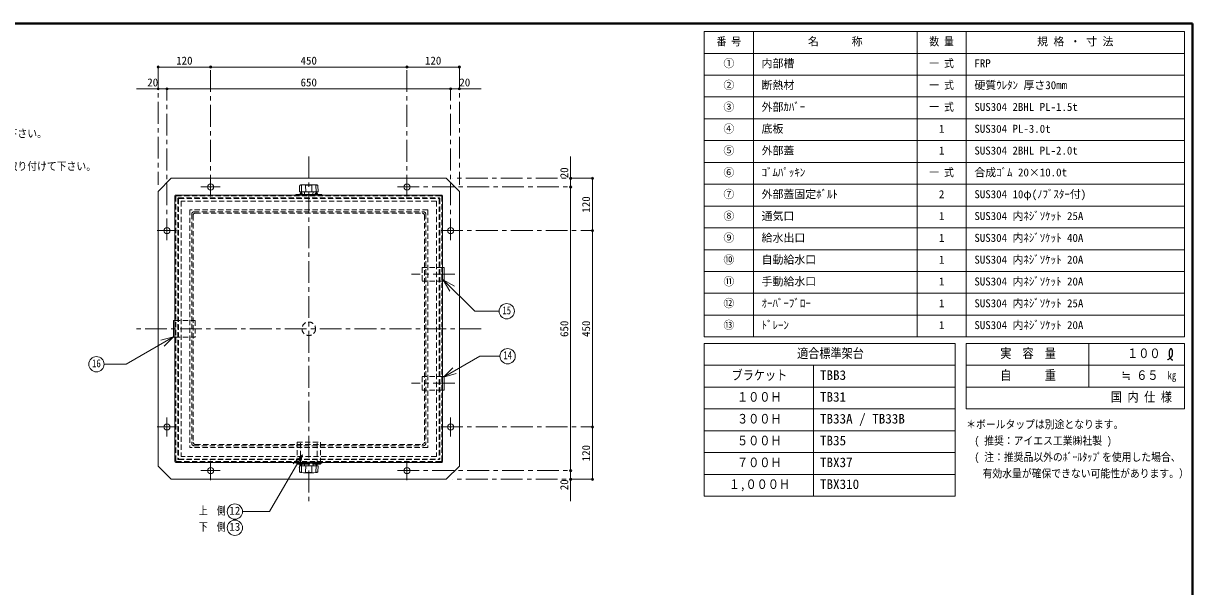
# Model space of a CAD drawing. Units: millimetres at full size, sheet at 1:10; some dimension numbers follow another scale. Extents: x -2123 to 1927, y -1358 to 1452.
# Drawn here: x -752 to 1927, y 161 to 1452 of the extents above; entities that cross this region are included whole.
import ezdxf
from ezdxf.enums import TextEntityAlignment as Align

# ---------------------------------------------------------------- set-up
doc = ezdxf.new("R2010")
doc.units = ezdxf.units.MM
doc.header["$LTSCALE"] = 10
doc.header["$PDMODE"] = 32
doc.header["$PDSIZE"] = 5
doc.linetypes.add('CHAIN1', pattern=[8, 5, -1, 1, -1])
doc.linetypes.add('DASHED1', pattern=[1.8, 1.2, -0.6])
doc.layers.add('0-0', color=7, linetype='Continuous', lineweight=18)
doc.styles.add('ＭＳ ゴシック', font='')
doc.styles.get('ＭＳ ゴシック').set_extended_font_data('MS Gothic')

msp = doc.modelspace()

# ---------------------------------------------------------------- linework, layer by layer
at = {"layer": '0-0', "color": 1, "lineweight": 40}
for p, q in [((1927.2, 1451.91), (-2122.8, 1451.91)), ((1927.2, -1358.09), (1927.2, 1451.91))]:
    msp.add_line(p, q, dxfattribs=at)
at = {"layer": '0-0', "color": 3}
for p, q in [((1908.45, 1433.16), (808.45, 1433.16)), ((808.45, 733.16), (808.45, 1433.16)), ((920.95, 733.16), (920.95, 1433.16)), ((1295.95, 733.16), (1295.95, 1433.16)), ((1408.45, 733.16), (1408.45, 1433.16)), ((1908.45, 733.16), (1908.45, 1433.16)), ((1908.45, 1383.16), (808.45, 1383.16)), ((1908.45, 1333.16), (808.45, 1333.16)), ((1908.45, 1283.16), (808.45, 1283.16)), ((1908.45, 1233.16), (808.45, 1233.16)), ((1908.45, 1183.16), (808.45, 1183.16)), ((1908.45, 1133.16), (808.45, 1133.16)), ((1908.45, 1083.16), (808.45, 1083.16)), ((1908.45, 1033.16), (808.45, 1033.16)), ((1908.45, 983.16), (808.45, 983.16)), ((1908.45, 933.16), (808.45, 933.16)), ((1908.45, 883.16), (808.45, 883.16)), ((1908.45, 833.16), (808.45, 833.16)), ((1908.45, 783.16), (808.45, 783.16)), ((1908.45, 733.16), (808.45, 733.16)), ((1383.45, 718.16), (808.45, 718.16)), ((808.45, 368.16), (808.45, 718.16)), ((1383.45, 368.16), (1383.45, 718.16)), ((1408.45, 568.16), (1408.45, 718.16)), ((1908.45, 718.16), (1408.45, 718.16)), ((1689.7, 618.16), (1689.7, 718.16)), ((1908.45, 568.16), (1908.45, 718.16)), ((1383.45, 668.16), (808.45, 668.16)), ((1058.45, 368.16), (1058.45, 668.16)), ((1908.45, 668.16), (1408.45, 668.16)), ((1383.45, 618.16), (808.45, 618.16)), ((1908.45, 618.16), (1408.45, 618.16)), ((1383.45, 568.16), (808.45, 568.16)), ((1908.45, 568.16), (1408.45, 568.16)), ((1383.45, 518.16), (808.45, 518.16)), ((1383.45, 468.16), (808.45, 468.16)), ((1383.45, 418.16), (808.45, 418.16)), ((1383.45, 368.16), (808.45, 368.16))]:
    msp.add_line(p, q, dxfattribs=at)
at = {"layer": '0-0', "color": 4, "lineweight": 9}
for p, q in [((-442.8, 1351.91), (-322.8, 1351.91)), ((-322.8, 1351.91), (127.2, 1351.91)), ((127.2, 1351.91), (247.2, 1351.91)), ((-492.8, 1301.91), (-422.8, 1301.91)), ((-422.8, 1301.91), (227.2, 1301.91)), ((297.2, 1301.91), (227.2, 1301.91)), ((502.2, 1146.91), (502.2, 1076.91)), ((-442.8, 1066.91), (-412.8, 1096.91)), ((217.2, 1096.91), (-412.8, 1096.91)), ((217.2, 1096.91), (247.2, 1066.91)), ((502.2, 426.91), (502.2, 1076.91)), ((552.2, 976.91), (552.2, 1096.91)), ((-442.8, 436.91), (-442.8, 1066.91)), ((247.2, 436.91), (247.2, 1066.91)), ((552.2, 526.91), (552.2, 976.91)), ((552.2, 406.91), (552.2, 526.91)), ((-412.8, 406.91), (-442.8, 436.91)), ((-124.3, 443.91), (-124.3, 441.91)), ((-117.8, 441.91), (-124.3, 441.91)), ((-77.8, 441.91), (-71.3, 441.91)), ((-71.3, 443.91), (-71.3, 441.91)), ((247.2, 436.91), (217.2, 406.91)), ((-412.8, 406.91), (217.2, 406.91)), ((502.2, 356.91), (502.2, 426.91))]:
    msp.add_line(p, q, dxfattribs=at)
at = {"layer": '0-0', "color": 4, "linetype": 'CHAIN1', "lineweight": 9}
for p, q in [((-442.8, 1351.91), (-442.8, 1081.91)), ((-322.8, 1054.91), (-322.8, 1351.91)), ((127.2, 1054.91), (127.2, 1351.91)), ((247.2, 1351.91), (247.2, 1081.91)), ((-422.8, 954.91), (-422.8, 1301.91)), ((227.2, 954.91), (227.2, 1301.91)), ((-97.8, 1146.91), (-97.8, 356.91)), ((-344.8, 1076.91), (-300.8, 1076.91)), ((105.2, 1076.91), (502.2, 1076.91)), ((552.2, 1096.91), (232.2, 1096.91)), ((-444.8, 976.91), (-400.8, 976.91)), ((205.2, 976.91), (552.2, 976.91)), ((237.2, 876.91), (137.2, 876.91)), ((297.2, 751.91), (-492.8, 751.91)), ((237.2, 626.91), (137.2, 626.91)), ((-422.8, 504.91), (-422.8, 548.91)), ((227.2, 504.91), (227.2, 548.91)), ((-444.8, 526.91), (-400.8, 526.91)), ((205.2, 526.91), (552.2, 526.91)), ((-322.8, 404.91), (-322.8, 448.91)), ((127.2, 404.91), (127.2, 448.91)), ((-344.8, 426.91), (-300.8, 426.91)), ((105.2, 426.91), (502.2, 426.91)), ((552.2, 406.91), (232.2, 406.91))]:
    msp.add_line(p, q, dxfattribs=at)
at = {"layer": '0-0'}
for p, q in [((-119.26, 1066.43), (-118.84, 1079.58)), ((-109.56, 1081.9), (-116.95, 1081.51)), ((-114.74, 1065.91), (-114.25, 1080.46)), ((-109.04, 1081.91), (-86.56, 1081.91)), ((-104.66, 1065.91), (-105.14, 1080.46)), ((-90.95, 1065.91), (-90.46, 1080.46)), ((-86.04, 1081.9), (-78.66, 1081.51)), ((-80.87, 1065.91), (-81.35, 1080.46)), ((-76.34, 1066.43), (-76.76, 1079.58)), ((-404.3, 1056.41), (-404.3, 447.41)), ((-402.3, 1058.41), (206.7, 1058.41)), ((-127.8, 1058.41), (-127.8, 1059.91)), ((-67.8, 1059.91), (-127.8, 1059.91)), ((-118.76, 1065.91), (-76.84, 1065.91)), ((-112.8, 1061.91), (-117.8, 1061.91)), ((-117.8, 1061.91), (-117.8, 1059.91)), ((-115.3, 1061.91), (-115.3, 1059.91)), ((-113.8, 1061.91), (-113.8, 1063.42)), ((-112.8, 1061.91), (-112.8, 1059.91)), ((-107.34, 1060.37), (-107.8, 1065.91)), ((-88.26, 1060.37), (-87.8, 1065.91)), ((-82.8, 1061.91), (-77.8, 1061.91)), ((-82.8, 1061.91), (-82.8, 1059.91)), ((-81.8, 1061.91), (-81.8, 1063.42)), ((-80.3, 1061.91), (-80.3, 1059.91)), ((-77.8, 1061.91), (-77.8, 1059.91)), ((-67.8, 1058.41), (-67.8, 1059.91)), ((208.7, 1056.41), (208.7, 447.41)), ((212.2, 892.41), (208.7, 892.41)), ((212.2, 892.41), (212.2, 861.41)), ((208.7, 861.41), (212.2, 861.41)), ((210.17, 864.4), (236.15, 849.4)), ((210.17, 864.4), (282.49, 792.08)), ((210.17, 864.4), (225.17, 838.42)), ((282.49, 792.08), (338.25, 792.08)), ((-404.3, 770.91), (-407.8, 770.91)), ((-407.59, 733.21), (-515.95, 670.64)), ((-407.59, 733.21), (-436.57, 725.44)), ((-407.59, 733.21), (-428.8, 711.99)), ((-566.78, 670.64), (-515.95, 670.64)), ((211.26, 641.34), (293.89, 689.05)), ((340.33, 689.05), (293.89, 689.05)), ((211.26, 641.34), (232.47, 662.55)), ((211.26, 641.34), (240.24, 649.1)), ((208.7, 642.41), (212.2, 642.41)), ((212.2, 611.41), (212.2, 642.41)), ((212.2, 611.41), (208.7, 611.41)), ((-112.34, 463.28), (-187.65, 332.84)), ((-112.34, 463.28), (-133.55, 442.07)), ((-112.34, 463.28), (-120.1, 434.3)), ((-402.3, 445.41), (206.7, 445.41)), ((-127.8, 445.41), (-127.8, 443.91)), ((-67.8, 443.91), (-127.8, 443.91)), ((-119.26, 437.4), (-118.84, 424.25)), ((-118.76, 437.91), (-76.84, 437.91)), ((-117.8, 441.91), (-117.8, 443.91)), ((-112.8, 441.91), (-117.8, 441.91)), ((-115.3, 441.91), (-115.3, 443.91)), ((-114.74, 437.91), (-114.25, 423.37)), ((-113.8, 441.91), (-113.8, 440.4)), ((-112.8, 441.91), (-112.8, 443.91)), ((-112.8, 441.91), (-107.47, 441.91)), ((-107.34, 443.45), (-107.8, 437.91)), ((-104.66, 437.91), (-105.14, 423.37)), ((-90.95, 437.91), (-90.46, 423.37)), ((-88.26, 443.45), (-87.8, 437.91)), ((-82.8, 441.91), (-88.13, 441.91)), ((-82.8, 441.91), (-82.8, 443.91)), ((-82.8, 441.91), (-77.8, 441.91)), ((-81.8, 441.91), (-81.8, 440.4)), ((-80.87, 437.91), (-81.35, 423.37)), ((-80.3, 441.91), (-80.3, 443.91)), ((-77.8, 441.91), (-77.8, 443.91)), ((-76.34, 437.4), (-76.76, 424.25)), ((-67.8, 445.41), (-67.8, 443.91)), ((-109.56, 421.93), (-116.95, 422.32)), ((-109.04, 421.91), (-86.56, 421.91)), ((-86.04, 421.93), (-78.66, 422.32)), ((-187.65, 332.84), (-249.65, 332.84))]:
    msp.add_line(p, q, dxfattribs=at)
at = {"layer": '0-0', "color": 4, "linetype": 'DASHED1', "lineweight": 9}
for p, q in [((-402.3, 1055.41), (-402.3, 448.41)), ((-401.3, 1056.41), (205.7, 1056.41)), ((-397.8, 1050.41), (-397.8, 453.41)), ((-396.3, 1051.91), (200.7, 1051.91)), ((-396.3, 1049.66), (-396.3, 454.16)), ((-395.55, 1050.41), (199.95, 1050.41)), ((200.7, 1049.66), (200.7, 454.16)), ((202.2, 1050.41), (202.2, 453.41)), ((206.7, 1055.41), (206.7, 448.41)), ((-390.3, 1044.41), (-390.3, 459.41)), ((194.7, 1044.41), (-390.3, 1044.41)), ((-370.3, 1024.41), (-370.3, 479.41)), ((174.7, 1024.41), (-370.3, 1024.41)), ((-360.8, 1019.91), (165.2, 1019.91)), ((174.7, 1024.41), (174.7, 479.41)), ((194.7, 1044.41), (194.7, 459.41)), ((-365.8, 1014.91), (-365.8, 488.91)), ((-362.8, 1011.91), (-362.8, 491.91)), ((-357.8, 1016.91), (162.2, 1016.91)), ((167.2, 1011.91), (167.2, 491.91)), ((170.2, 1014.91), (170.2, 488.91)), ((162.2, 892.41), (162.2, 861.41)), ((208.7, 892.41), (162.2, 892.41)), ((208.7, 861.41), (162.2, 861.41)), ((-404.3, 770.91), (-357.8, 770.91)), ((-357.8, 770.91), (-357.8, 732.91)), ((-404.3, 732.91), (-357.8, 732.91)), ((208.7, 642.41), (162.2, 642.41)), ((162.2, 611.41), (162.2, 642.41)), ((208.7, 611.41), (162.2, 611.41)), ((-360.8, 483.91), (165.2, 483.91)), ((-357.8, 486.91), (162.2, 486.91)), ((-116.8, 441.91), (-116.8, 491.91)), ((-78.8, 441.91), (-78.8, 491.91)), ((-71.3, 443.91), (-71.3, 491.91)), ((194.7, 459.41), (-390.3, 459.41)), ((174.7, 479.41), (-370.3, 479.41)), ((-401.3, 447.41), (205.7, 447.41)), ((-396.3, 451.91), (200.7, 451.91)), ((-395.55, 453.41), (199.95, 453.41)), ((-107.47, 441.91), (-88.13, 441.91))]:
    msp.add_line(p, q, dxfattribs=at)
at = {"layer": '0-0'}
for points in [[(-116.8, 1061.91), (-116.8, 1063.42), (-113.8, 1063.42)], [(-78.8, 1061.91), (-78.8, 1063.42), (-81.8, 1063.42)], [(-404.3, 732.91), (-407.8, 732.91), (-407.8, 770.91)], [(-116.8, 441.91), (-116.8, 440.4), (-113.8, 440.4)], [(-78.8, 441.91), (-78.8, 440.4), (-81.8, 440.4)]]:
    msp.add_lwpolyline(points, dxfattribs=at)
at = {"layer": '0-0', "color": 5, "lineweight": 25}
for points in [[(1869.46, 680.78), (1870.11, 681.16), (1871.23, 681.81), (1872.34, 682.48), (1873.44, 683.18), (1874.51, 683.91), (1875.55, 684.69), (1876.14, 685.17), (1876.58, 685.54), (1877.3, 686.21), (1877.99, 686.91), (1878.62, 687.66), (1879.21, 688.44), (1879.72, 689.27), (1879.98, 689.77), (1880.17, 690.18), (1880.46, 690.9), (1880.69, 691.64), (1880.88, 692.39), (1881.03, 693.16), (1881.14, 693.93), (1881.19, 694.37), (1881.22, 694.84), (1881.26, 695.63), (1881.26, 696.43), (1881.25, 697.23), (1881.23, 698.03), (1881.2, 698.84), (1881.19, 699.31), (1881.17, 699.8), (1881.14, 700.66), (1881.07, 701.51), (1880.94, 702.35), (1880.71, 703.15), (1880.36, 703.92), (1880.09, 704.35), (1879.92, 704.58), (1879.58, 704.95), (1879.21, 705.28), (1878.8, 705.56)], [(1878.8, 705.56), (1878.38, 705.76), (1877.94, 705.87), (1877.68, 705.89), (1877.47, 705.87), (1877.1, 705.79), (1876.74, 705.65), (1876.4, 705.46), (1876.07, 705.22), (1875.76, 704.96), (1875.6, 704.79), (1875.37, 704.53), (1875.02, 704.06), (1874.73, 703.55), (1874.5, 703.03), (1874.3, 702.49), (1874.14, 701.93), (1874.06, 701.61), (1873.97, 701.2), (1873.85, 700.5), (1873.75, 699.79), (1873.67, 699.07), (1873.61, 698.36), (1873.55, 697.64), (1873.51, 697.23), (1873.47, 696.73), (1873.4, 695.87), (1873.34, 695.01), (1873.3, 694.16), (1873.3, 693.3), (1873.35, 692.45), (1873.4, 691.96), (1873.47, 691.54), (1873.61, 690.81), (1873.8, 690.09), (1874.02, 689.37), (1874.27, 688.67), (1874.55, 687.97), (1874.72, 687.58), (1874.85, 687.29)], [(1874.85, 687.29), (1875.07, 686.8), (1875.31, 686.32), (1875.56, 685.84), (1875.82, 685.36), (1876.09, 684.89), (1876.25, 684.62), (1876.45, 684.3), (1876.8, 683.76), (1877.18, 683.23), (1877.58, 682.74), (1878.01, 682.28), (1878.48, 681.87), (1878.77, 681.66), (1879.02, 681.5), (1879.47, 681.26), (1879.95, 681.05), (1880.43, 680.86), (1880.93, 680.7), (1881.44, 680.54), (1881.73, 680.45)]]:
    msp.add_lwpolyline(points, dxfattribs=at)
at = {"layer": '0-0', "color": 4, "linetype": 'DASHED1', "lineweight": 9}
msp.add_lwpolyline([(-124.3, 443.91), (-124.3, 491.91), (-71.3, 491.91)], dxfattribs=at)
at = {"layer": '0-0', "color": 4, "lineweight": 9}
for centre in [(-322.8, 1076.91), (127.2, 1076.91), (-422.8, 976.91), (227.2, 976.91), (-422.8, 526.91), (227.2, 526.91), (-322.8, 426.91), (127.2, 426.91)]:
    msp.add_circle(centre, 7, dxfattribs=at)
at = {"layer": '0-0'}
for centre in [(355.75, 792.08), (357.83, 689.05), (-584.28, 670.64), (-267.15, 332.84), (-267.15, 295.84)]:
    msp.add_circle(centre, 17.5, dxfattribs=at)
at = {"layer": '0-0', "color": 4, "linetype": 'DASHED1', "lineweight": 9}
msp.add_circle((-97.8, 751.91), 15.5, dxfattribs=at)
at = {"layer": '0-0'}
for centre, radius, start, end in [((-116.84, 1079.51), 2, 93.01913, 178.15415), ((-117.31, 1078.84), 2.07, 93.02757, 128.73305), ((-117.23, 1070.96), 9.96, 72.62002, 91.09064), ((-109.04, 1071.91), 10, 90, 93.01913), ((-104.64, 1080.48), 0.5, 97.29873, 181.90915), ((-97.8, 1027.08), 54.34, 82.70127, 97.29873), ((-90.96, 1080.48), 0.5, 358.09085, 82.70127), ((-86.56, 1071.91), 10, 86.98087, 90), ((-78.38, 1070.96), 9.96, 88.90936, 107.37998), ((-78.76, 1079.51), 2, 1.84585, 86.98087), ((-78.3, 1078.84), 2.07, 51.26695, 86.97243), ((-402.3, 1056.41), 2, 90, 180), ((-118.76, 1066.41), 0.5, 178.15415, 270), ((-106.84, 1060.41), 0.5, 184.76364, 270), ((-88.76, 1060.41), 0.5, 270, 355.23636), ((-76.84, 1066.41), 0.5, 270, 1.84585), ((206.7, 1056.41), 2, 0, 90), ((-402.3, 447.41), 2, 180, 270), ((-118.76, 437.41), 0.5, 90, 181.84585), ((-106.84, 443.41), 0.5, 90, 175.23636), ((-88.76, 443.41), 0.5, 4.76364, 90), ((-76.84, 437.41), 0.5, 358.15415, 90), ((206.7, 447.41), 2, 270, 0), ((-116.84, 424.31), 2, 181.84585, 266.98087), ((-117.31, 424.98), 2.07, 231.26695, 266.97243), ((-117.23, 432.87), 9.96, 268.90936, 287.37998), ((-109.04, 431.91), 10, 266.98087, 270), ((-104.64, 423.35), 0.5, 178.09085, 262.70127), ((-97.8, 476.75), 54.34, 262.70127, 277.29873), ((-90.96, 423.35), 0.5, 277.29873, 1.90915), ((-86.56, 431.91), 10, 270, 273.01913), ((-78.38, 432.87), 9.96, 252.62002, 271.09064), ((-78.76, 424.31), 2, 273.01913, 358.15415), ((-78.3, 424.98), 2.07, 273.02757, 308.73305)]:
    msp.add_arc(centre, radius, start, end, dxfattribs=at)
at = {"layer": '0-0', "color": 4, "linetype": 'DASHED1', "lineweight": 9}
for centre, radius, start, end in [((-401.3, 1055.41), 1, 90, 180), ((-396.3, 1050.41), 1.5, 90, 180), ((-395.55, 1049.66), 0.75, 90, 180), ((199.95, 1049.66), 0.75, 0, 90), ((200.7, 1050.41), 1.5, 0, 90), ((205.7, 1055.41), 1, 0, 90), ((-360.8, 1014.91), 5, 90, 180), ((165.2, 1014.91), 5, 0, 90), ((-357.8, 1011.91), 5, 90, 180), ((162.2, 1011.91), 5, 0, 90), ((-360.8, 488.91), 5, 180, 270), ((-357.8, 491.91), 5, 180, 270), ((162.2, 491.91), 5, 270, 0), ((165.2, 488.91), 5, 270, 0), ((-401.3, 448.41), 1, 180, 270), ((-396.3, 453.41), 1.5, 180, 270), ((-395.55, 454.16), 0.75, 180, 270), ((199.95, 454.16), 0.75, 270, 0), ((200.7, 453.41), 1.5, 270, 0), ((205.7, 448.41), 1, 270, 0)]:
    msp.add_arc(centre, radius, start, end, dxfattribs=at)
at = {"layer": '0-0', "color": 1}
for p in [(-442.8, 1351.91), (-322.8, 1351.91), (127.2, 1351.91), (247.2, 1351.91), (-442.8, 1301.91), (-422.8, 1301.91), (227.2, 1301.91), (247.2, 1301.91), (502.2, 1096.91), (552.2, 1096.91), (502.2, 1076.91), (552.2, 976.91), (552.2, 526.91), (502.2, 426.91), (502.2, 406.91), (552.2, 406.91)]:
    msp.add_point(p, dxfattribs=at)

# ---------------------------------------------------------------- texts
at = {"layer": '0-0', "style": 'ＭＳ ゴシック'}
for s, height, width, p in [('番 号', 18.33, 0.9, (836.57, 1395.66)), ('数 量', 18.33, 0.9, (1324.07, 1395.66)), ('一 式', 18.33, 0.9, (1324.07, 1345.66)), ('一 式', 18.33, 0.9, (1324.07, 1295.66)), ('一 式', 18.33, 0.9, (1324.07, 1245.66)), ('○ 配管ねじ込み時はタンク側ソケット部を十分保護して行って下さい。', 18.33, 0.9, (-1429.05, 1184.83)), ('○ 配管は必ずフレキシブルジョイントをタンク側に近い位置に取り付けて下さい。', 18.33, 0.9, (-1429.05, 1109.83)), ('一 式', 18.33, 0.9, (1324.07, 1095.66)), ('15', 18.33, 0.8, (345.75, 779.58)), ('14', 18.33, 0.8, (347.83, 676.55)), ('適合標準架台', 21.99, 0.85, (1020.95, 678.16)), ('実\u3000容\u3000量', 21.99, 0.85, (1486.57, 678.16)), ('１００', 21.99, 0.85, (1777.2, 678.16)), ('16', 18.33, 0.8, (-594.28, 658.14)), ('ブラケット', 21.99, 0.85, (870.95, 628.16)), ('自\u3000\u3000\u3000重', 21.99, 0.85, (1486.57, 628.16)), ('≒ ６５', 21.99, 0.85, (1764.7, 628.16)), ('kg', 18.33, 0.8, (1869.7, 630.66)), ('１００Ｈ', 21.99, 0.85, (883.45, 578.16)), ('国 内 仕 様', 21.99, 0.85, (1739.7, 578.16)), ('３００Ｈ', 21.99, 0.85, (883.45, 528.16)), ('＊ボールタップは別途となります。', 18.33, 0.9, (1408.45, 518.16)), ('５００Ｈ', 21.99, 0.85, (883.45, 478.16)), ('( 推奨：アイエス工業㈱社製 )', 18.33, 0.9, (1427.2, 480.66)), ('７００Ｈ', 21.99, 0.85, (883.45, 428.16)), ('( 注：推奨品以外のﾎﾞｰﾙﾀｯﾌﾟを使用した場合、', 18.33, 0.9, (1427.2, 443.16)), ('有効水量が確保できない可能性があります。）', 18.33, 0.9, (1445.95, 405.66)), ('１,０００Ｈ', 21.99, 0.85, (864.7, 378.16)), ('上\u3000側', 18.33, 0.8, (-349.65, 320.34)), ('下\u3000側', 18.33, 0.8, (-349.65, 283.34))]:
    msp.add_text(s, height=height, dxfattribs=dict(at, width=width)).set_placement(p, align=Align.BOTTOM_LEFT)
for s, height, p in [('名\u3000\u3000\u3000称', 18.33, (1045.95, 1395.66)), ('規 格 ・ 寸 法', 18.33, (1570.95, 1395.66)), ('120', 18.33, (-401.55, 1351.91)), ('450', 18.33, (-116.55, 1351.91)), ('120', 18.33, (168.45, 1351.91)), ('①', 18.33, (852.2, 1345.66)), ('内部槽', 18.33, (939.7, 1345.66)), ('FRP', 18.33, (1427.2, 1345.66)), ('20', 18.33, (-467.8, 1301.91)), ('650', 18.33, (-116.55, 1301.91)), ('20', 18.33, (247.2, 1301.91)), ('②', 18.33, (852.2, 1295.66)), ('断熱材', 18.33, (939.7, 1295.66)), ('硬質ｳﾚﾀﾝ 厚さ30㎜', 18.33, (1427.2, 1295.66)), ('③', 18.33, (852.2, 1245.66)), ('外部ｶﾊﾞｰ', 18.33, (939.7, 1245.66)), ('SUS304 2BHL PL-1.5t', 18.33, (1427.2, 1245.66)), ('④', 18.33, (852.2, 1195.66)), ('底板', 18.33, (939.7, 1195.66)), ('1', 18.33, (1345.95, 1195.66)), ('SUS304 PL-3.0t', 18.33, (1427.2, 1195.66)), ('⑤', 18.33, (852.2, 1145.66)), ('外部蓋', 18.33, (939.7, 1145.66)), ('1', 18.33, (1345.95, 1145.66)), ('SUS304 2BHL PL-2.0t', 18.33, (1427.2, 1145.66)), ('⑥', 18.33, (852.2, 1095.66)), ('ｺﾞﾑﾊﾟｯｷﾝ', 18.33, (939.7, 1095.66)), ('合成ｺﾞﾑ 20×10.0t', 18.33, (1427.2, 1095.66)), ('⑦', 18.33, (852.2, 1045.66)), ('外部蓋固定ﾎﾞﾙﾄ', 18.33, (939.7, 1045.66)), ('SUS304 10φ(ﾉﾌﾞｽﾀｰ付)', 18.33, (1427.2, 1045.66)), ('2', 18.33, (1345.95, 1045.66)), ('⑧', 18.33, (852.2, 995.66)), ('通気口', 18.33, (939.7, 995.66)), ('1', 18.33, (1345.95, 995.66)), ('SUS304 内ﾈｼﾞｿｹｯﾄ 25A', 18.33, (1427.2, 995.66)), ('⑨', 18.33, (852.2, 945.66)), ('給水出口', 18.33, (939.7, 945.66)), ('1', 18.33, (1345.95, 945.66)), ('SUS304 内ﾈｼﾞｿｹｯﾄ 40A', 18.33, (1427.2, 945.66)), ('⑩', 18.33, (852.2, 895.66)), ('自動給水口', 18.33, (939.7, 895.66)), ('1', 18.33, (1345.95, 895.66)), ('SUS304 内ﾈｼﾞｿｹｯﾄ 20A', 18.33, (1427.2, 895.66)), ('⑪', 18.33, (852.2, 845.66)), ('手動給水口', 18.33, (939.7, 845.66)), ('1', 18.33, (1345.95, 845.66)), ('SUS304 内ﾈｼﾞｿｹｯﾄ 20A', 18.33, (1427.2, 845.66)), ('⑫', 18.33, (852.2, 795.66)), ('ｵｰﾊﾞｰﾌﾞﾛｰ', 18.33, (939.7, 795.66)), ('1', 18.33, (1345.95, 795.66)), ('SUS304 内ﾈｼﾞｿｹｯﾄ 25A', 18.33, (1427.2, 795.66)), ('⑬', 18.33, (852.2, 745.66)), ('ﾄﾞﾚｰﾝ', 18.33, (939.7, 745.66)), ('1', 18.33, (1345.95, 745.66)), ('SUS304 内ﾈｼﾞｿｹｯﾄ 20A', 18.33, (1427.2, 745.66)), ('TBB3', 21.99, (1073.45, 628.16)), ('TB31', 21.99, (1073.45, 578.16)), ('TB33A / TB33B', 21.99, (1073.45, 528.16)), ('TB35', 21.99, (1073.45, 478.16)), ('TBX37', 21.99, (1073.45, 428.16)), ('TBX310', 21.99, (1073.45, 378.16)), ('12', 18.33, (-279.65, 320.34)), ('13', 18.33, (-279.65, 283.34))]:
    msp.add_text(s, height=height, dxfattribs=at).set_placement(p, align=Align.BOTTOM_LEFT)
for s, p in [('20', (502.2, 1096.91)), ('120', (552.2, 1018.16)), ('650', (502.2, 733.16)), ('450', (552.2, 733.16)), ('120', (552.2, 448.16)), ('20', (502.2, 381.91))]:
    msp.add_text(s, height=18.33, rotation=90, dxfattribs=at).set_placement(p, align=Align.BOTTOM_LEFT)

doc.saveas('drawing.dxf')
